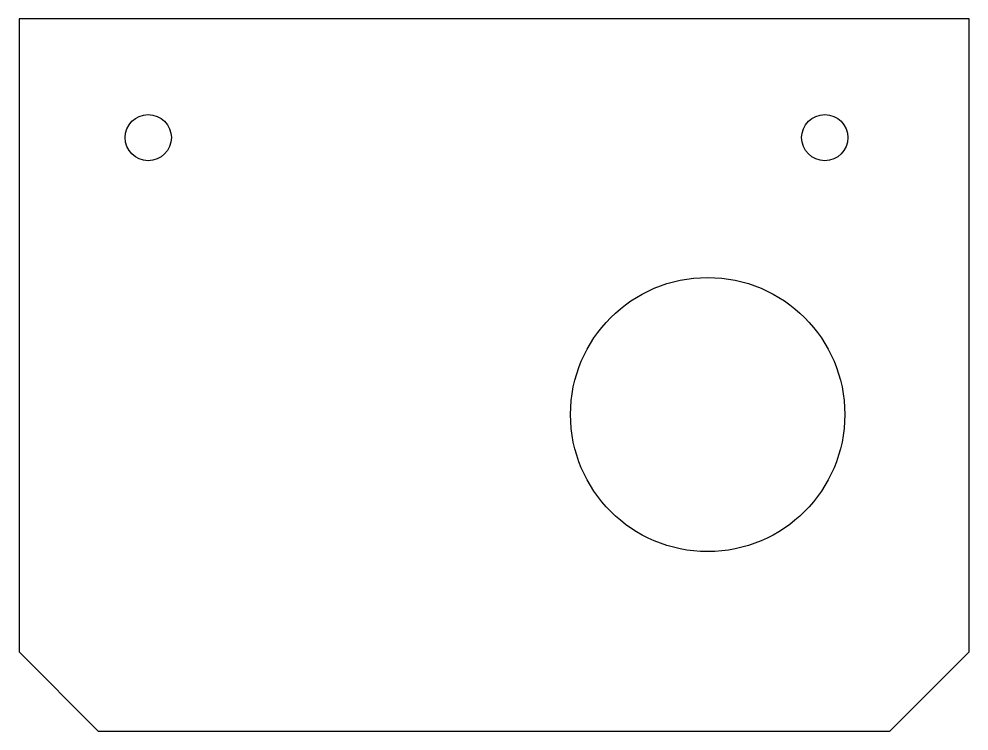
# Model space of a CAD drawing. Extents: x 2.63 to 5.63, y 1.62 to 3.87.
import ezdxf

# ---------------------------------------------------------------- set-up
doc = ezdxf.new("R2010")
doc.units = 0
doc.layers.get('0').update_dxf_attribs({"linetype": 'CONTINUOUS'})

msp = doc.modelspace()

# ---------------------------------------------------------------- linework, layer by layer
msp.add_lwpolyline([(5.6321, 1.8729), (5.6321, 3.8729), (2.6321, 3.8729), (2.6321, 1.8729), (2.8821, 1.6229), (5.3821, 1.6229)], close=True)
for centre, radius in [((3.0404, 3.4979), 0.073), ((5.1766, 3.4979), 0.073), ((4.8068, 2.6229), 0.4331)]:
    msp.add_circle(centre, radius)

doc.saveas('drawing.dxf')
